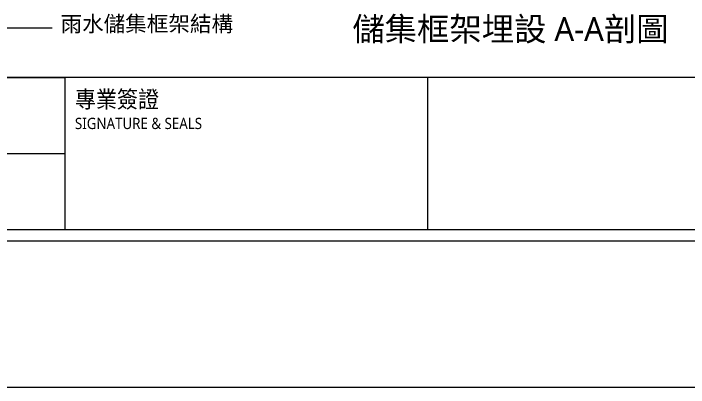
# Model space of a CAD drawing. Header units: millimetres. Extents: x 6388 to 10588, y 8 to 2978.
# Drawn here: x 8989 to 9843, y 8 to 481 of the extents above; entities that cross this region are included whole.
import ezdxf
from ezdxf.enums import TextEntityAlignment as Align

# ---------------------------------------------------------------- set-up
doc = ezdxf.new("R2010")
doc.units = ezdxf.units.MM
doc.styles.add('圖框文字', font='Microsoft JhengHei.ttf')
doc.styles.add('微軟正黑體-20', font='Microsoft JhengHei.ttf', dxfattribs={"height": 20})
doc.styles.add('微軟正黑體-30', font='Microsoft JhengHei.ttf', dxfattribs={"height": 30})

msp = doc.modelspace()

# ---------------------------------------------------------------- linework, layer by layer
at = {"lineweight": 5}
for p, q in [((8957.49, 462.69), (9038.27, 462.69)), ((10401.11, 399.91, 163.19), (6575.18, 399.91, 163.19)), ((10401.11, 399.91, 326.37), (6575.18, 399.91, 326.37)), ((10401.11, 399.91, 326.37), (6575.18, 399.91, 326.37)), ((8816.11, 399.91, 326.37), (9054.36, 399.91, 326.37)), ((9054.36, 399.91, 326.37), (9054.36, 207.65, 326.37)), ((9054.36, 399.91, 326.37), (9054.36, 207.65, 326.37)), ((9513.22, 399.91, 326.37), (9513.22, 207.65, 326.37)), ((8816.11, 303.78, 326.37), (9054.36, 303.78, 326.37)), ((6575.18, 207.65, 326.37), (10401.11, 207.65, 326.37)), ((10588.15, 7.92, 163.19), (6388.15, 7.92, 163.19))]:
    msp.add_line(p, q, dxfattribs=at)
at = {"color": 4, "lineweight": 5}
msp.add_line((6560.97, 193.44, 326.37), (10415.32, 193.44, 326.37), dxfattribs=at)

# ---------------------------------------------------------------- texts
at = {"lineweight": 5}
for s, height, style, p in [('雨水儲集框架結構', 20, '微軟正黑體-20', (9048.93, 457.95)), ('儲集框架埋設 A-A剖圖', 30, '微軟正黑體-30', (9418.1, 446.32))]:
    msp.add_text(s, height=height, dxfattribs=dict(at, style=style)).set_placement(p)
at = {"color": 3, "lineweight": 5, "style": '圖框文字', "width": 0.91}
msp.add_text('專業簽證', height=21.425, dxfattribs=at).set_placement((9067.09, 372.49, 326.37), align=Align.MIDDLE_LEFT)
at = {"lineweight": 5, "style": '圖框文字', "width": 0.91}
msp.add_text('SIGNATURE & SEALS', height=14.2123, dxfattribs=at).set_placement((9067.09, 341.92, 326.37), align=Align.MIDDLE_LEFT)

doc.saveas('drawing.dxf')
